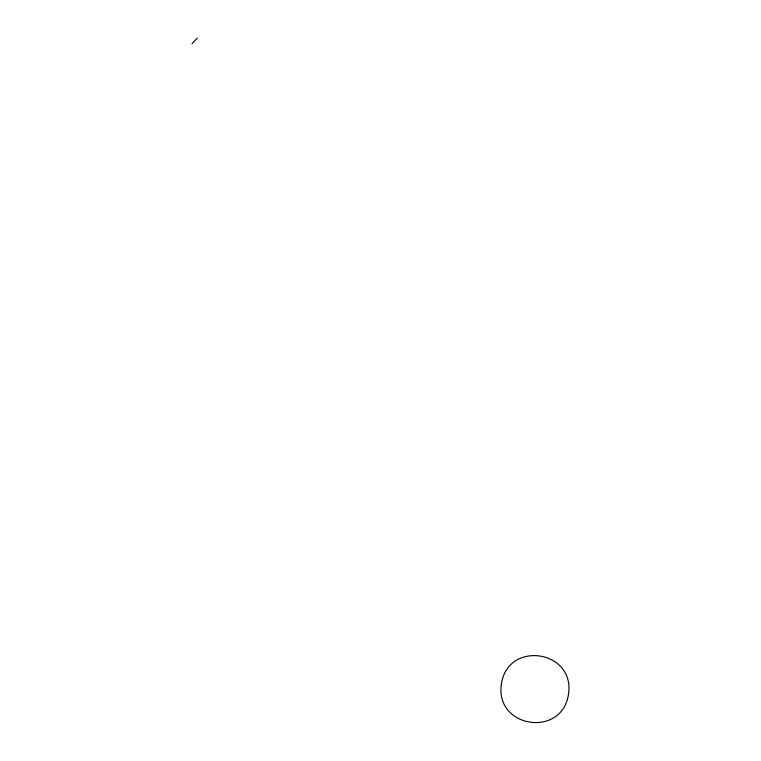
<?xml version="1.0" encoding="UTF-8"?>
<svg xmlns="http://www.w3.org/2000/svg" width="761" height="761" viewBox="0 0 761 761"><rect width="100%" height="100%" fill="white"/><g stroke="black" fill="none" stroke-linecap="round" stroke-linejoin="round"><path stroke-width="1.14" d="M191.991 43.758L197.289 38.05M501.356 684.301C494.821 728.229 562.512 738.16 568.534 693.889C575.078 649.961 507.387 640.03 501.356 684.301"/></g></svg>
